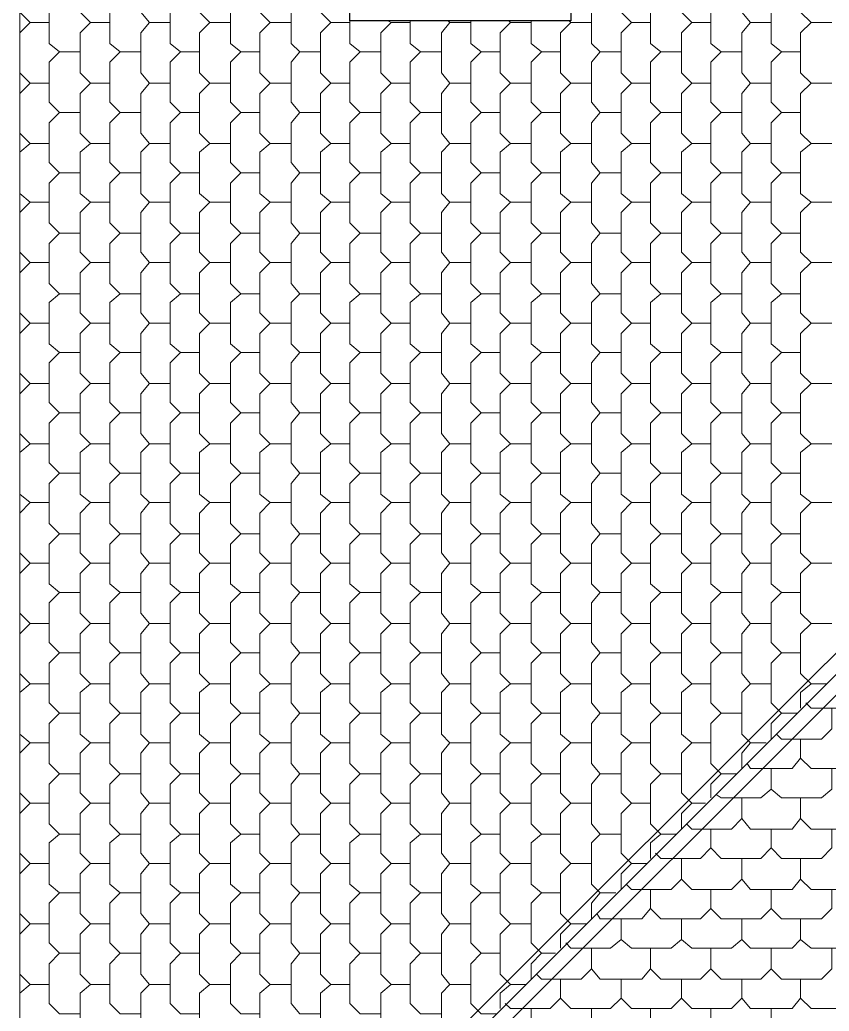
# Model space of a CAD drawing. Header units: millimetres. Extents: x 0 to 80.9, y 0 to 43.9.
# Drawn here: x 9.08 to 15.09, y 15.92 to 23.28 of the extents above; entities that cross this region are included whole.
import ezdxf

# ---------------------------------------------------------------- set-up
doc = ezdxf.new("R2010")
doc.units = ezdxf.units.MM
doc.layers.add('PDF_014408$A$Fillings_Pen_No__4', color=7, linetype='Continuous')
doc.layers.add('PDF_014408$BL-ROOF', color=7, linetype='Continuous')

msp = doc.modelspace()

# ---------------------------------------------------------------- linework, layer by layer
at = {"layer": 'PDF_014408$A$Fillings_Pen_No__4', "lineweight": 25}
msp.add_lwpolyline([(11.5272, 24.0929), (11.5272, 24.1827), (13.1684, 24.1827), (13.1684, 23.2723), (11.5272, 23.2723), (11.5272, 23.3621)], dxfattribs=at)
at = {"layer": 'PDF_014408$BL-ROOF', "lineweight": 9}
for points in [[(9.0781, 12.3606), (18.5409, 21.8234), (9.0781, 31.2862)], [(53.4814, 12.3606), (53.4814, 20.8361), (49.2758, 20.8361), (49.2758, 20.8104), (26.2342, 20.8104), (26.2342, 21.8234), (18.5409, 21.8234), (9.0781, 12.3606)]]:
    msp.add_lwpolyline(points, close=True, dxfattribs=at)
for points in [[(9.0781, 31.1323), (18.3871, 21.8234), (9.0781, 12.5273)], [(9.6038, 23.7083), (9.5269, 23.6313), (9.5269, 23.3364), (9.6038, 23.2595), (9.7449, 23.2595)], [(10.0398, 23.7083), (9.9757, 23.6313), (9.9757, 23.3364), (10.0398, 23.2595), (10.1937, 23.2595)], [(10.4886, 23.7083), (10.4116, 23.6313), (10.4116, 23.3364), (10.4886, 23.2595), (10.6424, 23.2595)], [(10.9373, 23.7083), (10.8604, 23.6313), (10.8604, 23.3364), (10.9373, 23.2595), (11.0912, 23.2595)], [(13.6172, 23.7083), (13.5403, 23.6313), (13.5403, 23.3364), (13.6172, 23.2595), (13.7582, 23.2595)], [(14.066, 23.7083), (13.989, 23.6313), (13.989, 23.3364), (14.066, 23.2595), (14.207, 23.2595)], [(14.5019, 23.7083), (14.4378, 23.6313), (14.4378, 23.3364), (14.5019, 23.2595), (14.6558, 23.2595)], [(14.9507, 23.7083), (14.8738, 23.6313), (14.8738, 23.3364), (14.9507, 23.2595), (15.1046, 23.2595)], [(11.3348, 23.657), (11.3092, 23.6313), (11.3092, 23.3364), (11.3861, 23.2595), (11.5272, 23.2595)], [(9.373, 23.4775), (9.2961, 23.4134), (9.2961, 23.1056), (9.373, 23.0415), (9.5269, 23.0415)], [(9.8218, 23.4775), (9.7449, 23.4134), (9.7449, 23.1056), (9.8218, 23.0415), (9.9757, 23.0415)], [(10.2706, 23.4775), (10.1937, 23.4134), (10.1937, 23.1056), (10.2706, 23.0415), (10.4116, 23.0415)], [(10.7194, 23.4775), (10.6424, 23.4134), (10.6424, 23.1056), (10.7194, 23.0415), (10.8604, 23.0415)], [(11.1553, 23.4775), (11.0912, 23.4134), (11.0912, 23.1056), (11.1553, 23.0415), (11.3092, 23.0415)], [(13.3864, 23.4775), (13.3223, 23.4134), (13.3223, 23.1056), (13.3864, 23.0415), (13.5403, 23.0415)], [(13.8352, 23.4775), (13.7582, 23.4134), (13.7582, 23.1056), (13.8352, 23.0415), (13.989, 23.0415)], [(14.2839, 23.4775), (14.207, 23.4134), (14.207, 23.1056), (14.2839, 23.0415), (14.4378, 23.0415)], [(14.7327, 23.4775), (14.6558, 23.4134), (14.6558, 23.1056), (14.7327, 23.0415), (14.8738, 23.0415)], [(9.0781, 23.3364), (9.1551, 23.2595), (9.2961, 23.2595)], [(11.5272, 23.2723), (11.5272, 23.1056), (11.6041, 23.0415), (11.758, 23.0415)], [(11.8093, 23.2723), (11.8349, 23.2595), (11.9759, 23.2595)], [(11.9759, 23.2723), (11.9759, 23.1056), (12.0529, 23.0415), (12.2067, 23.0415)], [(12.258, 23.2723), (12.2709, 23.2595), (12.4247, 23.2595)], [(12.4247, 23.2723), (12.4247, 23.1056), (12.5017, 23.0415), (12.6427, 23.0415)], [(12.7068, 23.2723), (12.7196, 23.2595), (12.8735, 23.2595)], [(12.8735, 23.2723), (12.8735, 23.1056), (12.9504, 23.0415), (13.0915, 23.0415)], [(13.1556, 23.2723), (13.1684, 23.2595), (13.3223, 23.2595)], [(9.1551, 23.2595), (9.0781, 23.1826)], [(9.6038, 23.2595), (9.5269, 23.1826), (9.5269, 22.8876), (9.6038, 22.8107), (9.7449, 22.8107)], [(10.0398, 23.2595), (9.9757, 23.1826), (9.9757, 22.8876), (10.0398, 22.8107), (10.1937, 22.8107)], [(10.4886, 23.2595), (10.4116, 23.1826), (10.4116, 22.8876), (10.4886, 22.8107), (10.6424, 22.8107)], [(10.9373, 23.2595), (10.8604, 23.1826), (10.8604, 22.8876), (10.9373, 22.8107), (11.0912, 22.8107)], [(11.3861, 23.2595), (11.3092, 23.1826), (11.3092, 22.8876), (11.3861, 22.8107), (11.5272, 22.8107)], [(11.8349, 23.2595), (11.758, 23.1826), (11.758, 22.8876), (11.8349, 22.8107), (11.9759, 22.8107)], [(12.2709, 23.2595), (12.2067, 23.1826), (12.2067, 22.8876), (12.2709, 22.8107), (12.4247, 22.8107)], [(12.7196, 23.2595), (12.6427, 23.1826), (12.6427, 22.8876), (12.7196, 22.8107), (12.8735, 22.8107)], [(13.1684, 23.2595), (13.0915, 23.1826), (13.0915, 22.8876), (13.1684, 22.8107), (13.3223, 22.8107)], [(13.6172, 23.2595), (13.5403, 23.1826), (13.5403, 22.8876), (13.6172, 22.8107), (13.7582, 22.8107)], [(14.066, 23.2595), (13.989, 23.1826), (13.989, 22.8876), (14.066, 22.8107), (14.207, 22.8107)], [(14.5019, 23.2595), (14.4378, 23.1826), (14.4378, 22.8876), (14.5019, 22.8107), (14.6558, 22.8107)], [(14.9507, 23.2595), (14.8738, 23.1826), (14.8738, 22.8876), (14.9507, 22.8107), (15.1046, 22.8107)], [(9.0781, 23.0415), (9.0781, 23.0415)], [(9.373, 23.0415), (9.2961, 22.9646), (9.2961, 22.6697), (9.373, 22.5927), (9.5269, 22.5927)], [(9.8218, 23.0415), (9.7449, 22.9646), (9.7449, 22.6697), (9.8218, 22.5927), (9.9757, 22.5927)], [(10.2706, 23.0415), (10.1937, 22.9646), (10.1937, 22.6697), (10.2706, 22.5927), (10.4116, 22.5927)], [(10.7194, 23.0415), (10.6424, 22.9646), (10.6424, 22.6697), (10.7194, 22.5927), (10.8604, 22.5927)], [(11.1553, 23.0415), (11.0912, 22.9646), (11.0912, 22.6697), (11.1553, 22.5927), (11.3092, 22.5927)], [(11.6041, 23.0415), (11.5272, 22.9646), (11.5272, 22.6697), (11.6041, 22.5927), (11.758, 22.5927)], [(12.0529, 23.0415), (11.9759, 22.9646), (11.9759, 22.6697), (12.0529, 22.5927), (12.2067, 22.5927)], [(12.5017, 23.0415), (12.4247, 22.9646), (12.4247, 22.6697), (12.5017, 22.5927), (12.6427, 22.5927)], [(12.9504, 23.0415), (12.8735, 22.9646), (12.8735, 22.6697), (12.9504, 22.5927), (13.0915, 22.5927)], [(13.3864, 23.0415), (13.3223, 22.9646), (13.3223, 22.6697), (13.3864, 22.5927), (13.5403, 22.5927)], [(13.8352, 23.0415), (13.7582, 22.9646), (13.7582, 22.6697), (13.8352, 22.5927), (13.989, 22.5927)], [(14.2839, 23.0415), (14.207, 22.9646), (14.207, 22.6697), (14.2839, 22.5927), (14.4378, 22.5927)], [(14.7327, 23.0415), (14.6558, 22.9646), (14.6558, 22.6697), (14.7327, 22.5927), (14.8738, 22.5927)], [(9.0781, 22.8876), (9.1551, 22.8107), (9.2961, 22.8107)], [(9.1551, 22.8107), (9.0781, 22.7338)], [(9.6038, 22.8107), (9.5269, 22.7338), (9.5269, 22.4389), (9.6038, 22.3619), (9.7449, 22.3619)], [(10.0398, 22.8107), (9.9757, 22.7338), (9.9757, 22.4389), (10.0398, 22.3619), (10.1937, 22.3619)], [(10.4886, 22.8107), (10.4116, 22.7338), (10.4116, 22.4389), (10.4886, 22.3619), (10.6424, 22.3619)], [(10.9373, 22.8107), (10.8604, 22.7338), (10.8604, 22.4389), (10.9373, 22.3619), (11.0912, 22.3619)], [(11.3861, 22.8107), (11.3092, 22.7338), (11.3092, 22.4389), (11.3861, 22.3619), (11.5272, 22.3619)], [(11.8349, 22.8107), (11.758, 22.7338), (11.758, 22.4389), (11.8349, 22.3619), (11.9759, 22.3619)], [(12.2709, 22.8107), (12.2067, 22.7338), (12.2067, 22.4389), (12.2709, 22.3619), (12.4247, 22.3619)], [(12.7196, 22.8107), (12.6427, 22.7338), (12.6427, 22.4389), (12.7196, 22.3619), (12.8735, 22.3619)], [(13.1684, 22.8107), (13.0915, 22.7338), (13.0915, 22.4389), (13.1684, 22.3619), (13.3223, 22.3619)], [(13.6172, 22.8107), (13.5403, 22.7338), (13.5403, 22.4389), (13.6172, 22.3619), (13.7582, 22.3619)], [(14.066, 22.8107), (13.989, 22.7338), (13.989, 22.4389), (14.066, 22.3619), (14.207, 22.3619)], [(14.5019, 22.8107), (14.4378, 22.7338), (14.4378, 22.4389), (14.5019, 22.3619), (14.6558, 22.3619)], [(14.9507, 22.8107), (14.8738, 22.7338), (14.8738, 22.4389), (14.9507, 22.3619), (15.1046, 22.3619)], [(9.0781, 22.5927), (9.0781, 22.5927)], [(9.373, 22.5927), (9.2961, 22.5158), (9.2961, 22.2209), (9.373, 22.144), (9.5269, 22.144)], [(9.8218, 22.5927), (9.7449, 22.5158), (9.7449, 22.2209), (9.8218, 22.144), (9.9757, 22.144)], [(10.2706, 22.5927), (10.1937, 22.5158), (10.1937, 22.2209), (10.2706, 22.144), (10.4116, 22.144)], [(10.7194, 22.5927), (10.6424, 22.5158), (10.6424, 22.2209), (10.7194, 22.144), (10.8604, 22.144)], [(11.1553, 22.5927), (11.0912, 22.5158), (11.0912, 22.2209), (11.1553, 22.144), (11.3092, 22.144)], [(11.6041, 22.5927), (11.5272, 22.5158), (11.5272, 22.2209), (11.6041, 22.144), (11.758, 22.144)], [(12.0529, 22.5927), (11.9759, 22.5158), (11.9759, 22.2209), (12.0529, 22.144), (12.2067, 22.144)], [(12.5017, 22.5927), (12.4247, 22.5158), (12.4247, 22.2209), (12.5017, 22.144), (12.6427, 22.144)], [(12.9504, 22.5927), (12.8735, 22.5158), (12.8735, 22.2209), (12.9504, 22.144), (13.0915, 22.144)], [(13.3864, 22.5927), (13.3223, 22.5158), (13.3223, 22.2209), (13.3864, 22.144), (13.5403, 22.144)], [(13.8352, 22.5927), (13.7582, 22.5158), (13.7582, 22.2209), (13.8352, 22.144), (13.989, 22.144)], [(14.2839, 22.5927), (14.207, 22.5158), (14.207, 22.2209), (14.2839, 22.144), (14.4378, 22.144)], [(14.7327, 22.5927), (14.6558, 22.5158), (14.6558, 22.2209), (14.7327, 22.144), (14.8738, 22.144)], [(9.0781, 22.4389), (9.1551, 22.3619), (9.2961, 22.3619)], [(9.1551, 22.3619), (9.0781, 22.2978)], [(9.6038, 22.3619), (9.5269, 22.2978), (9.5269, 21.9901), (9.6038, 21.926), (9.7449, 21.926)], [(10.0398, 22.3619), (9.9757, 22.2978), (9.9757, 21.9901), (10.0398, 21.926), (10.1937, 21.926)], [(10.4886, 22.3619), (10.4116, 22.2978), (10.4116, 21.9901), (10.4886, 21.926), (10.6424, 21.926)], [(10.9373, 22.3619), (10.8604, 22.2978), (10.8604, 21.9901), (10.9373, 21.926), (11.0912, 21.926)], [(11.3861, 22.3619), (11.3092, 22.2978), (11.3092, 21.9901), (11.3861, 21.926), (11.5272, 21.926)], [(11.8349, 22.3619), (11.758, 22.2978), (11.758, 21.9901), (11.8349, 21.926), (11.9759, 21.926)], [(12.2709, 22.3619), (12.2067, 22.2978), (12.2067, 21.9901), (12.2709, 21.926), (12.4247, 21.926)], [(12.7196, 22.3619), (12.6427, 22.2978), (12.6427, 21.9901), (12.7196, 21.926), (12.8735, 21.926)], [(13.1684, 22.3619), (13.0915, 22.2978), (13.0915, 21.9901), (13.1684, 21.926), (13.3223, 21.926)], [(13.6172, 22.3619), (13.5403, 22.2978), (13.5403, 21.9901), (13.6172, 21.926), (13.7582, 21.926)], [(14.066, 22.3619), (13.989, 22.2978), (13.989, 21.9901), (14.066, 21.926), (14.207, 21.926)], [(14.5019, 22.3619), (14.4378, 22.2978), (14.4378, 21.9901), (14.5019, 21.926), (14.6558, 21.926)], [(14.9507, 22.3619), (14.8738, 22.2978), (14.8738, 21.9901), (14.9507, 21.926), (15.1046, 21.926)], [(9.0781, 22.144), (9.0781, 22.144)], [(9.373, 22.144), (9.2961, 22.067), (9.2961, 21.7721), (9.373, 21.6952), (9.5269, 21.6952)], [(9.8218, 22.144), (9.7449, 22.067), (9.7449, 21.7721), (9.8218, 21.6952), (9.9757, 21.6952)], [(10.2706, 22.144), (10.1937, 22.067), (10.1937, 21.7721), (10.2706, 21.6952), (10.4116, 21.6952)], [(10.7194, 22.144), (10.6424, 22.067), (10.6424, 21.7721), (10.7194, 21.6952), (10.8604, 21.6952)], [(11.1553, 22.144), (11.0912, 22.067), (11.0912, 21.7721), (11.1553, 21.6952), (11.3092, 21.6952)], [(11.6041, 22.144), (11.5272, 22.067), (11.5272, 21.7721), (11.6041, 21.6952), (11.758, 21.6952)], [(12.0529, 22.144), (11.9759, 22.067), (11.9759, 21.7721), (12.0529, 21.6952), (12.2067, 21.6952)], [(12.5017, 22.144), (12.4247, 22.067), (12.4247, 21.7721), (12.5017, 21.6952), (12.6427, 21.6952)], [(12.9504, 22.144), (12.8735, 22.067), (12.8735, 21.7721), (12.9504, 21.6952), (13.0915, 21.6952)], [(13.3864, 22.144), (13.3223, 22.067), (13.3223, 21.7721), (13.3864, 21.6952), (13.5403, 21.6952)], [(13.8352, 22.144), (13.7582, 22.067), (13.7582, 21.7721), (13.8352, 21.6952), (13.989, 21.6952)], [(14.2839, 22.144), (14.207, 22.067), (14.207, 21.7721), (14.2839, 21.6952), (14.4378, 21.6952)], [(14.7327, 22.144), (14.6558, 22.067), (14.6558, 21.7721), (14.7327, 21.6952), (14.8738, 21.6952)], [(9.0781, 21.9901), (9.1551, 21.926), (9.2961, 21.926)], [(9.1551, 21.926), (9.0781, 21.849)], [(9.6038, 21.926), (9.5269, 21.849), (9.5269, 21.5541), (9.6038, 21.4772), (9.7449, 21.4772)], [(10.0398, 21.926), (9.9757, 21.849), (9.9757, 21.5541), (10.0398, 21.4772), (10.1937, 21.4772)], [(10.4886, 21.926), (10.4116, 21.849), (10.4116, 21.5541), (10.4886, 21.4772), (10.6424, 21.4772)], [(10.9373, 21.926), (10.8604, 21.849), (10.8604, 21.5541), (10.9373, 21.4772), (11.0912, 21.4772)], [(11.3861, 21.926), (11.3092, 21.849), (11.3092, 21.5541), (11.3861, 21.4772), (11.5272, 21.4772)], [(11.8349, 21.926), (11.758, 21.849), (11.758, 21.5541), (11.8349, 21.4772), (11.9759, 21.4772)], [(12.2709, 21.926), (12.2067, 21.849), (12.2067, 21.5541), (12.2709, 21.4772), (12.4247, 21.4772)], [(12.7196, 21.926), (12.6427, 21.849), (12.6427, 21.5541), (12.7196, 21.4772), (12.8735, 21.4772)], [(13.1684, 21.926), (13.0915, 21.849), (13.0915, 21.5541), (13.1684, 21.4772), (13.3223, 21.4772)], [(13.6172, 21.926), (13.5403, 21.849), (13.5403, 21.5541), (13.6172, 21.4772), (13.7582, 21.4772)], [(14.066, 21.926), (13.989, 21.849), (13.989, 21.5541), (14.066, 21.4772), (14.207, 21.4772)], [(14.5019, 21.926), (14.4378, 21.849), (14.4378, 21.5541), (14.5019, 21.4772), (14.6558, 21.4772)], [(14.9507, 21.926), (14.8738, 21.849), (14.8738, 21.5541), (14.9507, 21.4772), (15.1046, 21.4772)], [(26.2342, 21.7208), (18.5922, 21.7208), (9.232, 12.3606)], [(9.0781, 21.6952), (9.0781, 21.6952)], [(9.373, 21.6952), (9.2961, 21.6182), (9.2961, 21.3233), (9.373, 21.2464), (9.5269, 21.2464)], [(9.8218, 21.6952), (9.7449, 21.6182), (9.7449, 21.3233), (9.8218, 21.2464), (9.9757, 21.2464)], [(10.2706, 21.6952), (10.1937, 21.6182), (10.1937, 21.3233), (10.2706, 21.2464), (10.4116, 21.2464)], [(10.7194, 21.6952), (10.6424, 21.6182), (10.6424, 21.3233), (10.7194, 21.2464), (10.8604, 21.2464)], [(11.1553, 21.6952), (11.0912, 21.6182), (11.0912, 21.3233), (11.1553, 21.2464), (11.3092, 21.2464)], [(11.6041, 21.6952), (11.5272, 21.6182), (11.5272, 21.3233), (11.6041, 21.2464), (11.758, 21.2464)], [(12.0529, 21.6952), (11.9759, 21.6182), (11.9759, 21.3233), (12.0529, 21.2464), (12.2067, 21.2464)], [(12.5017, 21.6952), (12.4247, 21.6182), (12.4247, 21.3233), (12.5017, 21.2464), (12.6427, 21.2464)], [(12.9504, 21.6952), (12.8735, 21.6182), (12.8735, 21.3233), (12.9504, 21.2464), (13.0915, 21.2464)], [(13.3864, 21.6952), (13.3223, 21.6182), (13.3223, 21.3233), (13.3864, 21.2464), (13.5403, 21.2464)], [(13.8352, 21.6952), (13.7582, 21.6182), (13.7582, 21.3233), (13.8352, 21.2464), (13.989, 21.2464)], [(14.2839, 21.6952), (14.207, 21.6182), (14.207, 21.3233), (14.2839, 21.2464), (14.4378, 21.2464)], [(14.7327, 21.6952), (14.6558, 21.6182), (14.6558, 21.3233), (14.7327, 21.2464), (14.8738, 21.2464)], [(9.0781, 21.5541), (9.1551, 21.4772), (9.2961, 21.4772)], [(9.1551, 21.4772), (9.0781, 21.4003)], [(9.6038, 21.4772), (9.5269, 21.4003), (9.5269, 21.1054), (9.6038, 21.0284), (9.7449, 21.0284)], [(10.0398, 21.4772), (9.9757, 21.4003), (9.9757, 21.1054), (10.0398, 21.0284), (10.1937, 21.0284)], [(10.4886, 21.4772), (10.4116, 21.4003), (10.4116, 21.1054), (10.4886, 21.0284), (10.6424, 21.0284)], [(10.9373, 21.4772), (10.8604, 21.4003), (10.8604, 21.1054), (10.9373, 21.0284), (11.0912, 21.0284)], [(11.3861, 21.4772), (11.3092, 21.4003), (11.3092, 21.1054), (11.3861, 21.0284), (11.5272, 21.0284)], [(11.8349, 21.4772), (11.758, 21.4003), (11.758, 21.1054), (11.8349, 21.0284), (11.9759, 21.0284)], [(12.2709, 21.4772), (12.2067, 21.4003), (12.2067, 21.1054), (12.2709, 21.0284), (12.4247, 21.0284)], [(12.7196, 21.4772), (12.6427, 21.4003), (12.6427, 21.1054), (12.7196, 21.0284), (12.8735, 21.0284)], [(13.1684, 21.4772), (13.0915, 21.4003), (13.0915, 21.1054), (13.1684, 21.0284), (13.3223, 21.0284)], [(13.6172, 21.4772), (13.5403, 21.4003), (13.5403, 21.1054), (13.6172, 21.0284), (13.7582, 21.0284)], [(14.066, 21.4772), (13.989, 21.4003), (13.989, 21.1054), (14.066, 21.0284), (14.207, 21.0284)], [(14.5019, 21.4772), (14.4378, 21.4003), (14.4378, 21.1054), (14.5019, 21.0284), (14.6558, 21.0284)], [(14.9507, 21.4772), (14.8738, 21.4003), (14.8738, 21.1054), (14.9507, 21.0284), (15.1046, 21.0284)], [(9.0781, 21.2464), (9.0781, 21.2464)], [(9.373, 21.2464), (9.2961, 21.1823), (9.2961, 20.8746), (9.373, 20.8104), (9.5269, 20.8104)], [(9.8218, 21.2464), (9.7449, 21.1823), (9.7449, 20.8746), (9.8218, 20.8104), (9.9757, 20.8104)], [(10.2706, 21.2464), (10.1937, 21.1823), (10.1937, 20.8746), (10.2706, 20.8104), (10.4116, 20.8104)], [(10.7194, 21.2464), (10.6424, 21.1823), (10.6424, 20.8746), (10.7194, 20.8104), (10.8604, 20.8104)], [(11.1553, 21.2464), (11.0912, 21.1823), (11.0912, 20.8746), (11.1553, 20.8104), (11.3092, 20.8104)], [(11.6041, 21.2464), (11.5272, 21.1823), (11.5272, 20.8746), (11.6041, 20.8104), (11.758, 20.8104)], [(12.0529, 21.2464), (11.9759, 21.1823), (11.9759, 20.8746), (12.0529, 20.8104), (12.2067, 20.8104)], [(12.5017, 21.2464), (12.4247, 21.1823), (12.4247, 20.8746), (12.5017, 20.8104), (12.6427, 20.8104)], [(12.9504, 21.2464), (12.8735, 21.1823), (12.8735, 20.8746), (12.9504, 20.8104), (13.0915, 20.8104)], [(13.3864, 21.2464), (13.3223, 21.1823), (13.3223, 20.8746), (13.3864, 20.8104), (13.5403, 20.8104)], [(13.8352, 21.2464), (13.7582, 21.1823), (13.7582, 20.8746), (13.8352, 20.8104), (13.989, 20.8104)], [(14.2839, 21.2464), (14.207, 21.1823), (14.207, 20.8746), (14.2839, 20.8104), (14.4378, 20.8104)], [(14.7327, 21.2464), (14.6558, 21.1823), (14.6558, 20.8746), (14.7327, 20.8104), (14.8738, 20.8104)], [(9.0781, 21.1054), (9.1551, 21.0284), (9.2961, 21.0284)], [(9.1551, 21.0284), (9.0781, 20.9515)], [(9.6038, 21.0284), (9.5269, 20.9515), (9.5269, 20.6566), (9.6038, 20.5796), (9.7449, 20.5796)], [(10.0398, 21.0284), (9.9757, 20.9515), (9.9757, 20.6566), (10.0398, 20.5796), (10.1937, 20.5796)], [(10.4886, 21.0284), (10.4116, 20.9515), (10.4116, 20.6566), (10.4886, 20.5796), (10.6424, 20.5796)], [(10.9373, 21.0284), (10.8604, 20.9515), (10.8604, 20.6566), (10.9373, 20.5796), (11.0912, 20.5796)], [(11.3861, 21.0284), (11.3092, 20.9515), (11.3092, 20.6566), (11.3861, 20.5796), (11.5272, 20.5796)], [(11.8349, 21.0284), (11.758, 20.9515), (11.758, 20.6566), (11.8349, 20.5796), (11.9759, 20.5796)], [(12.2709, 21.0284), (12.2067, 20.9515), (12.2067, 20.6566), (12.2709, 20.5796), (12.4247, 20.5796)], [(12.7196, 21.0284), (12.6427, 20.9515), (12.6427, 20.6566), (12.7196, 20.5796), (12.8735, 20.5796)], [(13.1684, 21.0284), (13.0915, 20.9515), (13.0915, 20.6566), (13.1684, 20.5796), (13.3223, 20.5796)], [(13.6172, 21.0284), (13.5403, 20.9515), (13.5403, 20.6566), (13.6172, 20.5796), (13.7582, 20.5796)], [(14.066, 21.0284), (13.989, 20.9515), (13.989, 20.6566), (14.066, 20.5796), (14.207, 20.5796)], [(14.5019, 21.0284), (14.4378, 20.9515), (14.4378, 20.6566), (14.5019, 20.5796), (14.6558, 20.5796)], [(14.9507, 21.0284), (14.8738, 20.9515), (14.8738, 20.6566), (14.9507, 20.5796), (15.1046, 20.5796)], [(9.0781, 20.8104), (9.0781, 20.8104)], [(9.373, 20.8104), (9.2961, 20.7335), (9.2961, 20.4386), (9.373, 20.3617), (9.5269, 20.3617)], [(9.8218, 20.8104), (9.7449, 20.7335), (9.7449, 20.4386), (9.8218, 20.3617), (9.9757, 20.3617)], [(10.2706, 20.8104), (10.1937, 20.7335), (10.1937, 20.4386), (10.2706, 20.3617), (10.4116, 20.3617)], [(10.7194, 20.8104), (10.6424, 20.7335), (10.6424, 20.4386), (10.7194, 20.3617), (10.8604, 20.3617)], [(11.1553, 20.8104), (11.0912, 20.7335), (11.0912, 20.4386), (11.1553, 20.3617), (11.3092, 20.3617)], [(11.6041, 20.8104), (11.5272, 20.7335), (11.5272, 20.4386), (11.6041, 20.3617), (11.758, 20.3617)], [(12.0529, 20.8104), (11.9759, 20.7335), (11.9759, 20.4386), (12.0529, 20.3617), (12.2067, 20.3617)], [(12.5017, 20.8104), (12.4247, 20.7335), (12.4247, 20.4386), (12.5017, 20.3617), (12.6427, 20.3617)], [(12.9504, 20.8104), (12.8735, 20.7335), (12.8735, 20.4386), (12.9504, 20.3617), (13.0915, 20.3617)], [(13.3864, 20.8104), (13.3223, 20.7335), (13.3223, 20.4386), (13.3864, 20.3617), (13.5403, 20.3617)], [(13.8352, 20.8104), (13.7582, 20.7335), (13.7582, 20.4386), (13.8352, 20.3617), (13.989, 20.3617)], [(14.2839, 20.8104), (14.207, 20.7335), (14.207, 20.4386), (14.2839, 20.3617), (14.4378, 20.3617)], [(14.7327, 20.8104), (14.6558, 20.7335), (14.6558, 20.4386), (14.7327, 20.3617), (14.8738, 20.3617)], [(9.0781, 20.6566), (9.1551, 20.5796), (9.2961, 20.5796)], [(9.1551, 20.5796), (9.0781, 20.5027)], [(9.6038, 20.5796), (9.5269, 20.5027), (9.5269, 20.2078), (9.6038, 20.1309), (9.7449, 20.1309)], [(10.0398, 20.5796), (9.9757, 20.5027), (9.9757, 20.2078), (10.0398, 20.1309), (10.1937, 20.1309)], [(10.4886, 20.5796), (10.4116, 20.5027), (10.4116, 20.2078), (10.4886, 20.1309), (10.6424, 20.1309)], [(10.9373, 20.5796), (10.8604, 20.5027), (10.8604, 20.2078), (10.9373, 20.1309), (11.0912, 20.1309)], [(11.3861, 20.5796), (11.3092, 20.5027), (11.3092, 20.2078), (11.3861, 20.1309), (11.5272, 20.1309)], [(11.8349, 20.5796), (11.758, 20.5027), (11.758, 20.2078), (11.8349, 20.1309), (11.9759, 20.1309)], [(12.2709, 20.5796), (12.2067, 20.5027), (12.2067, 20.2078), (12.2709, 20.1309), (12.4247, 20.1309)], [(12.7196, 20.5796), (12.6427, 20.5027), (12.6427, 20.2078), (12.7196, 20.1309), (12.8735, 20.1309)], [(13.1684, 20.5796), (13.0915, 20.5027), (13.0915, 20.2078), (13.1684, 20.1309), (13.3223, 20.1309)], [(13.6172, 20.5796), (13.5403, 20.5027), (13.5403, 20.2078), (13.6172, 20.1309), (13.7582, 20.1309)], [(14.066, 20.5796), (13.989, 20.5027), (13.989, 20.2078), (14.066, 20.1309), (14.207, 20.1309)], [(14.5019, 20.5796), (14.4378, 20.5027), (14.4378, 20.2078), (14.5019, 20.1309), (14.6558, 20.1309)], [(14.9507, 20.5796), (14.8738, 20.5027), (14.8738, 20.2078), (14.9507, 20.1309), (15.1046, 20.1309)], [(9.0781, 20.3617), (9.0781, 20.3617)], [(9.373, 20.3617), (9.2961, 20.2847), (9.2961, 19.9898), (9.373, 19.9129), (9.5269, 19.9129)], [(9.8218, 20.3617), (9.7449, 20.2847), (9.7449, 19.9898), (9.8218, 19.9129), (9.9757, 19.9129)], [(10.2706, 20.3617), (10.1937, 20.2847), (10.1937, 19.9898), (10.2706, 19.9129), (10.4116, 19.9129)], [(10.7194, 20.3617), (10.6424, 20.2847), (10.6424, 19.9898), (10.7194, 19.9129), (10.8604, 19.9129)], [(11.1553, 20.3617), (11.0912, 20.2847), (11.0912, 19.9898), (11.1553, 19.9129), (11.3092, 19.9129)], [(11.6041, 20.3617), (11.5272, 20.2847), (11.5272, 19.9898), (11.6041, 19.9129), (11.758, 19.9129)], [(12.0529, 20.3617), (11.9759, 20.2847), (11.9759, 19.9898), (12.0529, 19.9129), (12.2067, 19.9129)], [(12.5017, 20.3617), (12.4247, 20.2847), (12.4247, 19.9898), (12.5017, 19.9129), (12.6427, 19.9129)], [(12.9504, 20.3617), (12.8735, 20.2847), (12.8735, 19.9898), (12.9504, 19.9129), (13.0915, 19.9129)], [(13.3864, 20.3617), (13.3223, 20.2847), (13.3223, 19.9898), (13.3864, 19.9129), (13.5403, 19.9129)], [(13.8352, 20.3617), (13.7582, 20.2847), (13.7582, 19.9898), (13.8352, 19.9129), (13.989, 19.9129)], [(14.2839, 20.3617), (14.207, 20.2847), (14.207, 19.9898), (14.2839, 19.9129), (14.4378, 19.9129)], [(14.7327, 20.3617), (14.6558, 20.2847), (14.6558, 19.9898), (14.7327, 19.9129), (14.8738, 19.9129)], [(9.0781, 20.2078), (9.1551, 20.1309), (9.2961, 20.1309)], [(9.1551, 20.1309), (9.0781, 20.0668)], [(9.6038, 20.1309), (9.5269, 20.0668), (9.5269, 19.759), (9.6038, 19.6949), (9.7449, 19.6949)], [(10.0398, 20.1309), (9.9757, 20.0668), (9.9757, 19.759), (10.0398, 19.6949), (10.1937, 19.6949)], [(10.4886, 20.1309), (10.4116, 20.0668), (10.4116, 19.759), (10.4886, 19.6949), (10.6424, 19.6949)], [(10.9373, 20.1309), (10.8604, 20.0668), (10.8604, 19.759), (10.9373, 19.6949), (11.0912, 19.6949)], [(11.3861, 20.1309), (11.3092, 20.0668), (11.3092, 19.759), (11.3861, 19.6949), (11.5272, 19.6949)], [(11.8349, 20.1309), (11.758, 20.0668), (11.758, 19.759), (11.8349, 19.6949), (11.9759, 19.6949)], [(12.2709, 20.1309), (12.2067, 20.0668), (12.2067, 19.759), (12.2709, 19.6949), (12.4247, 19.6949)], [(12.7196, 20.1309), (12.6427, 20.0668), (12.6427, 19.759), (12.7196, 19.6949), (12.8735, 19.6949)], [(13.1684, 20.1309), (13.0915, 20.0668), (13.0915, 19.759), (13.1684, 19.6949), (13.3223, 19.6949)], [(13.6172, 20.1309), (13.5403, 20.0668), (13.5403, 19.759), (13.6172, 19.6949), (13.7582, 19.6949)], [(14.066, 20.1309), (13.989, 20.0668), (13.989, 19.759), (14.066, 19.6949), (14.207, 19.6949)], [(14.5019, 20.1309), (14.4378, 20.0668), (14.4378, 19.759), (14.5019, 19.6949), (14.6558, 19.6949)], [(14.9507, 20.1309), (14.8738, 20.0668), (14.8738, 19.759), (14.9507, 19.6949), (15.1046, 19.6949)], [(9.0781, 19.9129), (9.0781, 19.9129)], [(9.373, 19.9129), (9.2961, 19.836), (9.2961, 19.541), (9.373, 19.4641), (9.5269, 19.4641)], [(9.8218, 19.9129), (9.7449, 19.836), (9.7449, 19.541), (9.8218, 19.4641), (9.9757, 19.4641)], [(10.2706, 19.9129), (10.1937, 19.836), (10.1937, 19.541), (10.2706, 19.4641), (10.4116, 19.4641)], [(10.7194, 19.9129), (10.6424, 19.836), (10.6424, 19.541), (10.7194, 19.4641), (10.8604, 19.4641)], [(11.1553, 19.9129), (11.0912, 19.836), (11.0912, 19.541), (11.1553, 19.4641), (11.3092, 19.4641)], [(11.6041, 19.9129), (11.5272, 19.836), (11.5272, 19.541), (11.6041, 19.4641), (11.758, 19.4641)], [(12.0529, 19.9129), (11.9759, 19.836), (11.9759, 19.541), (12.0529, 19.4641), (12.2067, 19.4641)], [(12.5017, 19.9129), (12.4247, 19.836), (12.4247, 19.541), (12.5017, 19.4641), (12.6427, 19.4641)], [(12.9504, 19.9129), (12.8735, 19.836), (12.8735, 19.541), (12.9504, 19.4641), (13.0915, 19.4641)], [(13.3864, 19.9129), (13.3223, 19.836), (13.3223, 19.541), (13.3864, 19.4641), (13.5403, 19.4641)], [(13.8352, 19.9129), (13.7582, 19.836), (13.7582, 19.541), (13.8352, 19.4641), (13.989, 19.4641)], [(14.2839, 19.9129), (14.207, 19.836), (14.207, 19.541), (14.2839, 19.4641), (14.4378, 19.4641)], [(14.7327, 19.9129), (14.6558, 19.836), (14.6558, 19.541), (14.7327, 19.4641), (14.8738, 19.4641)], [(9.0781, 19.759), (9.1551, 19.6949), (9.2961, 19.6949)], [(9.1551, 19.6949), (9.0781, 19.618)], [(9.6038, 19.6949), (9.5269, 19.618), (9.5269, 19.3231), (9.6038, 19.2461), (9.7449, 19.2461)], [(10.0398, 19.6949), (9.9757, 19.618), (9.9757, 19.3231), (10.0398, 19.2461), (10.1937, 19.2461)], [(10.4886, 19.6949), (10.4116, 19.618), (10.4116, 19.3231), (10.4886, 19.2461), (10.6424, 19.2461)], [(10.9373, 19.6949), (10.8604, 19.618), (10.8604, 19.3231), (10.9373, 19.2461), (11.0912, 19.2461)], [(11.3861, 19.6949), (11.3092, 19.618), (11.3092, 19.3231), (11.3861, 19.2461), (11.5272, 19.2461)], [(11.8349, 19.6949), (11.758, 19.618), (11.758, 19.3231), (11.8349, 19.2461), (11.9759, 19.2461)], [(12.2709, 19.6949), (12.2067, 19.618), (12.2067, 19.3231), (12.2709, 19.2461), (12.4247, 19.2461)], [(12.7196, 19.6949), (12.6427, 19.618), (12.6427, 19.3231), (12.7196, 19.2461), (12.8735, 19.2461)], [(13.1684, 19.6949), (13.0915, 19.618), (13.0915, 19.3231), (13.1684, 19.2461), (13.3223, 19.2461)], [(13.6172, 19.6949), (13.5403, 19.618), (13.5403, 19.3231), (13.6172, 19.2461), (13.7582, 19.2461)], [(14.066, 19.6949), (13.989, 19.618), (13.989, 19.3231), (14.066, 19.2461), (14.207, 19.2461)], [(14.5019, 19.6949), (14.4378, 19.618), (14.4378, 19.3231), (14.5019, 19.2461), (14.6558, 19.2461)], [(14.9507, 19.6949), (14.8738, 19.618), (14.8738, 19.3231), (14.9507, 19.2461), (15.1046, 19.2461)], [(9.0781, 19.4641), (9.0781, 19.4641)], [(9.373, 19.4641), (9.2961, 19.3872), (9.2961, 19.0923), (9.373, 19.0282), (9.5269, 19.0282)], [(9.8218, 19.4641), (9.7449, 19.3872), (9.7449, 19.0923), (9.8218, 19.0282), (9.9757, 19.0282)], [(10.2706, 19.4641), (10.1937, 19.3872), (10.1937, 19.0923), (10.2706, 19.0282), (10.4116, 19.0282)], [(10.7194, 19.4641), (10.6424, 19.3872), (10.6424, 19.0923), (10.7194, 19.0282), (10.8604, 19.0282)], [(11.1553, 19.4641), (11.0912, 19.3872), (11.0912, 19.0923), (11.1553, 19.0282), (11.3092, 19.0282)], [(11.6041, 19.4641), (11.5272, 19.3872), (11.5272, 19.0923), (11.6041, 19.0282), (11.758, 19.0282)], [(12.0529, 19.4641), (11.9759, 19.3872), (11.9759, 19.0923), (12.0529, 19.0282), (12.2067, 19.0282)], [(12.5017, 19.4641), (12.4247, 19.3872), (12.4247, 19.0923), (12.5017, 19.0282), (12.6427, 19.0282)], [(12.9504, 19.4641), (12.8735, 19.3872), (12.8735, 19.0923), (12.9504, 19.0282), (13.0915, 19.0282)], [(13.3864, 19.4641), (13.3223, 19.3872), (13.3223, 19.0923), (13.3864, 19.0282), (13.5403, 19.0282)], [(13.8352, 19.4641), (13.7582, 19.3872), (13.7582, 19.0923), (13.8352, 19.0282), (13.989, 19.0282)], [(14.2839, 19.4641), (14.207, 19.3872), (14.207, 19.0923), (14.2839, 19.0282), (14.4378, 19.0282)], [(14.7327, 19.4641), (14.6558, 19.3872), (14.6558, 19.0923), (14.7327, 19.0282), (14.8738, 19.0282)], [(9.0781, 19.3231), (9.1551, 19.2461), (9.2961, 19.2461)], [(9.1551, 19.2461), (9.0781, 19.1692)], [(9.6038, 19.2461), (9.5269, 19.1692), (9.5269, 18.8743), (9.6038, 18.7974), (9.7449, 18.7974)], [(10.0398, 19.2461), (9.9757, 19.1692), (9.9757, 18.8743), (10.0398, 18.7974), (10.1937, 18.7974)], [(10.4886, 19.2461), (10.4116, 19.1692), (10.4116, 18.8743), (10.4886, 18.7974), (10.6424, 18.7974)], [(10.9373, 19.2461), (10.8604, 19.1692), (10.8604, 18.8743), (10.9373, 18.7974), (11.0912, 18.7974)], [(11.3861, 19.2461), (11.3092, 19.1692), (11.3092, 18.8743), (11.3861, 18.7974), (11.5272, 18.7974)], [(11.8349, 19.2461), (11.758, 19.1692), (11.758, 18.8743), (11.8349, 18.7974), (11.9759, 18.7974)], [(12.2709, 19.2461), (12.2067, 19.1692), (12.2067, 18.8743), (12.2709, 18.7974), (12.4247, 18.7974)], [(12.7196, 19.2461), (12.6427, 19.1692), (12.6427, 18.8743), (12.7196, 18.7974), (12.8735, 18.7974)], [(13.1684, 19.2461), (13.0915, 19.1692), (13.0915, 18.8743), (13.1684, 18.7974), (13.3223, 18.7974)], [(13.6172, 19.2461), (13.5403, 19.1692), (13.5403, 18.8743), (13.6172, 18.7974), (13.7582, 18.7974)], [(14.066, 19.2461), (13.989, 19.1692), (13.989, 18.8743), (14.066, 18.7974), (14.207, 18.7974)], [(14.5019, 19.2461), (14.4378, 19.1692), (14.4378, 18.8743), (14.5019, 18.7974), (14.6558, 18.7974)], [(14.9507, 19.2461), (14.8738, 19.1692), (14.8738, 18.8743), (14.9507, 18.7974), (15.1046, 18.7974)], [(9.0781, 19.0282), (9.0781, 19.0282)], [(9.373, 19.0282), (9.2961, 18.9512), (9.2961, 18.6563), (9.373, 18.5794), (9.5269, 18.5794)], [(9.8218, 19.0282), (9.7449, 18.9512), (9.7449, 18.6563), (9.8218, 18.5794), (9.9757, 18.5794)], [(10.2706, 19.0282), (10.1937, 18.9512), (10.1937, 18.6563), (10.2706, 18.5794), (10.4116, 18.5794)], [(10.7194, 19.0282), (10.6424, 18.9512), (10.6424, 18.6563), (10.7194, 18.5794), (10.8604, 18.5794)], [(11.1553, 19.0282), (11.0912, 18.9512), (11.0912, 18.6563), (11.1553, 18.5794), (11.3092, 18.5794)], [(11.6041, 19.0282), (11.5272, 18.9512), (11.5272, 18.6563), (11.6041, 18.5794), (11.758, 18.5794)], [(12.0529, 19.0282), (11.9759, 18.9512), (11.9759, 18.6563), (12.0529, 18.5794), (12.2067, 18.5794)], [(12.5017, 19.0282), (12.4247, 18.9512), (12.4247, 18.6563), (12.5017, 18.5794), (12.6427, 18.5794)], [(12.9504, 19.0282), (12.8735, 18.9512), (12.8735, 18.6563), (12.9504, 18.5794), (13.0915, 18.5794)], [(13.3864, 19.0282), (13.3223, 18.9512), (13.3223, 18.6563), (13.3864, 18.5794), (13.5403, 18.5794)], [(13.8352, 19.0282), (13.7582, 18.9512), (13.7582, 18.6563), (13.8352, 18.5794), (13.989, 18.5794)], [(14.2839, 19.0282), (14.207, 18.9512), (14.207, 18.6563), (14.2839, 18.5794), (14.4378, 18.5794)], [(14.7327, 19.0282), (14.6558, 18.9512), (14.6558, 18.6563), (14.7327, 18.5794), (14.8738, 18.5794)], [(9.0781, 18.8743), (9.1551, 18.7974), (9.2961, 18.7974)], [(9.1551, 18.7974), (9.0781, 18.7204)], [(9.6038, 18.7974), (9.5269, 18.7204), (9.5269, 18.4255), (9.6038, 18.3486), (9.7449, 18.3486)], [(10.0398, 18.7974), (9.9757, 18.7204), (9.9757, 18.4255), (10.0398, 18.3486), (10.1937, 18.3486)], [(10.4886, 18.7974), (10.4116, 18.7204), (10.4116, 18.4255), (10.4886, 18.3486), (10.6424, 18.3486)], [(10.9373, 18.7974), (10.8604, 18.7204), (10.8604, 18.4255), (10.9373, 18.3486), (11.0912, 18.3486)], [(11.3861, 18.7974), (11.3092, 18.7204), (11.3092, 18.4255), (11.3861, 18.3486), (11.5272, 18.3486)], [(11.8349, 18.7974), (11.758, 18.7204), (11.758, 18.4255), (11.8349, 18.3486), (11.9759, 18.3486)], [(12.2709, 18.7974), (12.2067, 18.7204), (12.2067, 18.4255), (12.2709, 18.3486), (12.4247, 18.3486)], [(12.7196, 18.7974), (12.6427, 18.7204), (12.6427, 18.4255), (12.7196, 18.3486), (12.8735, 18.3486)], [(13.1684, 18.7974), (13.0915, 18.7204), (13.0915, 18.4255), (13.1684, 18.3486), (13.3223, 18.3486)], [(13.6172, 18.7974), (13.5403, 18.7204), (13.5403, 18.4255), (13.6172, 18.3486), (13.7582, 18.3486)], [(14.066, 18.7974), (13.989, 18.7204), (13.989, 18.4255), (14.066, 18.3486), (14.207, 18.3486)], [(14.5019, 18.7974), (14.4378, 18.7204), (14.4378, 18.4255), (14.5019, 18.3486), (14.6558, 18.3486)], [(14.9507, 18.7974), (14.8738, 18.7204), (14.8738, 18.4255), (14.9507, 18.3486), (15.0661, 18.3486)], [(9.0781, 18.5794), (9.0781, 18.5794)], [(9.373, 18.5794), (9.2961, 18.5025), (9.2961, 18.2075), (9.373, 18.1306), (9.5269, 18.1306)], [(9.8218, 18.5794), (9.7449, 18.5025), (9.7449, 18.2075), (9.8218, 18.1306), (9.9757, 18.1306)], [(10.2706, 18.5794), (10.1937, 18.5025), (10.1937, 18.2075), (10.2706, 18.1306), (10.4116, 18.1306)], [(10.7194, 18.5794), (10.6424, 18.5025), (10.6424, 18.2075), (10.7194, 18.1306), (10.8604, 18.1306)], [(11.1553, 18.5794), (11.0912, 18.5025), (11.0912, 18.2075), (11.1553, 18.1306), (11.3092, 18.1306)], [(11.6041, 18.5794), (11.5272, 18.5025), (11.5272, 18.2075), (11.6041, 18.1306), (11.758, 18.1306)], [(12.0529, 18.5794), (11.9759, 18.5025), (11.9759, 18.2075), (12.0529, 18.1306), (12.2067, 18.1306)], [(12.5017, 18.5794), (12.4247, 18.5025), (12.4247, 18.2075), (12.5017, 18.1306), (12.6427, 18.1306)], [(12.9504, 18.5794), (12.8735, 18.5025), (12.8735, 18.2075), (12.9504, 18.1306), (13.0915, 18.1306)], [(13.3864, 18.5794), (13.3223, 18.5025), (13.3223, 18.2075), (13.3864, 18.1306), (13.5403, 18.1306)], [(13.8352, 18.5794), (13.7582, 18.5025), (13.7582, 18.2075), (13.8352, 18.1306), (13.989, 18.1306)], [(14.2839, 18.5794), (14.207, 18.5025), (14.207, 18.2075), (14.2839, 18.1306), (14.4378, 18.1306)], [(14.7327, 18.5794), (14.6558, 18.5025), (14.6558, 18.2075), (14.7327, 18.1306), (14.8481, 18.1306)], [(9.0781, 18.4255), (9.1551, 18.3486), (9.2961, 18.3486)], [(9.1551, 18.3486), (9.0781, 18.2845)], [(9.6038, 18.3486), (9.5269, 18.2845), (9.5269, 17.9767), (9.6038, 17.9126), (9.7449, 17.9126)], [(10.0398, 18.3486), (9.9757, 18.2845), (9.9757, 17.9767), (10.0398, 17.9126), (10.1937, 17.9126)], [(10.4886, 18.3486), (10.4116, 18.2845), (10.4116, 17.9767), (10.4886, 17.9126), (10.6424, 17.9126)], [(10.9373, 18.3486), (10.8604, 18.2845), (10.8604, 17.9767), (10.9373, 17.9126), (11.0912, 17.9126)], [(11.3861, 18.3486), (11.3092, 18.2845), (11.3092, 17.9767), (11.3861, 17.9126), (11.5272, 17.9126)], [(11.8349, 18.3486), (11.758, 18.2845), (11.758, 17.9767), (11.8349, 17.9126), (11.9759, 17.9126)], [(12.2709, 18.3486), (12.2067, 18.2845), (12.2067, 17.9767), (12.2709, 17.9126), (12.4247, 17.9126)], [(12.7196, 18.3486), (12.6427, 18.2845), (12.6427, 17.9767), (12.7196, 17.9126), (12.8735, 17.9126)], [(13.1684, 18.3486), (13.0915, 18.2845), (13.0915, 17.9767), (13.1684, 17.9126), (13.3223, 17.9126)], [(13.6172, 18.3486), (13.5403, 18.2845), (13.5403, 17.9767), (13.6172, 17.9126), (13.7582, 17.9126)], [(14.066, 18.3486), (13.989, 18.2845), (13.989, 17.9767), (14.066, 17.9126), (14.207, 17.9126)], [(14.5019, 18.3486), (14.4378, 18.2845), (14.4378, 17.9767), (14.5019, 17.9126), (14.6173, 17.9126)], [(14.9507, 18.3486), (14.8738, 18.2845), (14.8738, 18.1691)], [(14.9122, 18.2075), (14.9507, 18.1691), (15.2456, 18.1691), (15.3225, 18.246), (15.3225, 18.3871)], [(9.0781, 18.1306), (9.0781, 18.1306)], [(9.373, 18.1306), (9.2961, 18.0537), (9.2961, 17.7588), (9.373, 17.6818), (9.5269, 17.6818)], [(9.8218, 18.1306), (9.7449, 18.0537), (9.7449, 17.7588), (9.8218, 17.6818), (9.9757, 17.6818)], [(10.2706, 18.1306), (10.1937, 18.0537), (10.1937, 17.7588), (10.2706, 17.6818), (10.4116, 17.6818)], [(10.7194, 18.1306), (10.6424, 18.0537), (10.6424, 17.7588), (10.7194, 17.6818), (10.8604, 17.6818)], [(11.1553, 18.1306), (11.0912, 18.0537), (11.0912, 17.7588), (11.1553, 17.6818), (11.3092, 17.6818)], [(11.6041, 18.1306), (11.5272, 18.0537), (11.5272, 17.7588), (11.6041, 17.6818), (11.758, 17.6818)], [(12.0529, 18.1306), (11.9759, 18.0537), (11.9759, 17.7588), (12.0529, 17.6818), (12.2067, 17.6818)], [(12.5017, 18.1306), (12.4247, 18.0537), (12.4247, 17.7588), (12.5017, 17.6818), (12.6427, 17.6818)], [(12.9504, 18.1306), (12.8735, 18.0537), (12.8735, 17.7588), (12.9504, 17.6818), (13.0915, 17.6818)], [(13.3864, 18.1306), (13.3223, 18.0537), (13.3223, 17.7588), (13.3864, 17.6818), (13.5403, 17.6818)], [(13.8352, 18.1306), (13.7582, 18.0537), (13.7582, 17.7588), (13.8352, 17.6818), (13.989, 17.6818)], [(14.2839, 18.1306), (14.207, 18.0537), (14.207, 17.7588), (14.2839, 17.6818), (14.3993, 17.6818)], [(14.7327, 18.1306), (14.6558, 18.0537), (14.6558, 17.9383)], [(14.6943, 17.9767), (14.7327, 17.9383), (15.0276, 17.9383), (15.1046, 18.0152), (15.1046, 18.1691)], [(9.0781, 17.9767), (9.1551, 17.9126), (9.2961, 17.9126)], [(9.1551, 17.9126), (9.0781, 17.8357)], [(9.6038, 17.9126), (9.5269, 17.8357), (9.5269, 17.5408), (9.6038, 17.4639), (9.7449, 17.4639)], [(10.0398, 17.9126), (9.9757, 17.8357), (9.9757, 17.5408), (10.0398, 17.4639), (10.1937, 17.4639)], [(10.4886, 17.9126), (10.4116, 17.8357), (10.4116, 17.5408), (10.4886, 17.4639), (10.6424, 17.4639)], [(10.9373, 17.9126), (10.8604, 17.8357), (10.8604, 17.5408), (10.9373, 17.4639), (11.0912, 17.4639)], [(11.3861, 17.9126), (11.3092, 17.8357), (11.3092, 17.5408), (11.3861, 17.4639), (11.5272, 17.4639)], [(11.8349, 17.9126), (11.758, 17.8357), (11.758, 17.5408), (11.8349, 17.4639), (11.9759, 17.4639)], [(12.2709, 17.9126), (12.2067, 17.8357), (12.2067, 17.5408), (12.2709, 17.4639), (12.4247, 17.4639)], [(12.7196, 17.9126), (12.6427, 17.8357), (12.6427, 17.5408), (12.7196, 17.4639), (12.8735, 17.4639)], [(13.1684, 17.9126), (13.0915, 17.8357), (13.0915, 17.5408), (13.1684, 17.4639), (13.3223, 17.4639)], [(13.6172, 17.9126), (13.5403, 17.8357), (13.5403, 17.5408), (13.6172, 17.4639), (13.7582, 17.4639)], [(14.066, 17.9126), (13.989, 17.8357), (13.989, 17.5408), (14.066, 17.4639), (14.1685, 17.4639)], [(14.5019, 17.9126), (14.4378, 17.8357), (14.4378, 17.7203)], [(14.4763, 17.7588), (14.5019, 17.7203), (14.8097, 17.7203), (14.8738, 17.7972), (14.8738, 17.9383)], [(14.8738, 17.7972), (14.9507, 17.7203), (15.2456, 17.7203), (15.3225, 17.7972), (15.3225, 17.9383)], [(9.0781, 17.6818), (9.0781, 17.6818)], [(9.373, 17.6818), (9.2961, 17.6049), (9.2961, 17.31), (9.373, 17.2331), (9.5269, 17.2331)], [(9.8218, 17.6818), (9.7449, 17.6049), (9.7449, 17.31), (9.8218, 17.2331), (9.9757, 17.2331)], [(10.2706, 17.6818), (10.1937, 17.6049), (10.1937, 17.31), (10.2706, 17.2331), (10.4116, 17.2331)], [(10.7194, 17.6818), (10.6424, 17.6049), (10.6424, 17.31), (10.7194, 17.2331), (10.8604, 17.2331)], [(11.1553, 17.6818), (11.0912, 17.6049), (11.0912, 17.31), (11.1553, 17.2331), (11.3092, 17.2331)], [(11.6041, 17.6818), (11.5272, 17.6049), (11.5272, 17.31), (11.6041, 17.2331), (11.758, 17.2331)], [(12.0529, 17.6818), (11.9759, 17.6049), (11.9759, 17.31), (12.0529, 17.2331), (12.2067, 17.2331)], [(12.5017, 17.6818), (12.4247, 17.6049), (12.4247, 17.31), (12.5017, 17.2331), (12.6427, 17.2331)], [(12.9504, 17.6818), (12.8735, 17.6049), (12.8735, 17.31), (12.9504, 17.2331), (13.0915, 17.2331)], [(13.3864, 17.6818), (13.3223, 17.6049), (13.3223, 17.31), (13.3864, 17.2331), (13.5403, 17.2331)], [(13.8352, 17.6818), (13.7582, 17.6049), (13.7582, 17.31), (13.8352, 17.2331), (13.9506, 17.2331)], [(14.2839, 17.6818), (14.207, 17.6049), (14.207, 17.5023)], [(14.2455, 17.528), (14.2839, 17.5023), (14.5789, 17.5023), (14.6558, 17.5664), (14.6558, 17.7203)], [(14.6558, 17.5664), (14.7327, 17.5023), (15.0276, 17.5023), (15.1046, 17.5664), (15.1046, 17.7203)], [(9.0781, 17.5408), (9.1551, 17.4639), (9.2961, 17.4639)], [(9.1551, 17.4639), (9.0781, 17.3869)], [(9.6038, 17.4639), (9.5269, 17.3869), (9.5269, 17.092), (9.6038, 17.0151), (9.7449, 17.0151)], [(10.0398, 17.4639), (9.9757, 17.3869), (9.9757, 17.092), (10.0398, 17.0151), (10.1937, 17.0151)], [(10.4886, 17.4639), (10.4116, 17.3869), (10.4116, 17.092), (10.4886, 17.0151), (10.6424, 17.0151)], [(10.9373, 17.4639), (10.8604, 17.3869), (10.8604, 17.092), (10.9373, 17.0151), (11.0912, 17.0151)], [(11.3861, 17.4639), (11.3092, 17.3869), (11.3092, 17.092), (11.3861, 17.0151), (11.5272, 17.0151)], [(11.8349, 17.4639), (11.758, 17.3869), (11.758, 17.092), (11.8349, 17.0151), (11.9759, 17.0151)], [(12.2709, 17.4639), (12.2067, 17.3869), (12.2067, 17.092), (12.2709, 17.0151), (12.4247, 17.0151)], [(12.7196, 17.4639), (12.6427, 17.3869), (12.6427, 17.092), (12.7196, 17.0151), (12.8735, 17.0151)], [(13.1684, 17.4639), (13.0915, 17.3869), (13.0915, 17.092), (13.1684, 17.0151), (13.3223, 17.0151)], [(13.6172, 17.4639), (13.5403, 17.3869), (13.5403, 17.092), (13.6172, 17.0151), (13.7326, 17.0151)], [(14.066, 17.4639), (13.989, 17.3869), (13.989, 17.2715)], [(14.0275, 17.31), (14.066, 17.2715), (14.3609, 17.2715), (14.4378, 17.3485), (14.4378, 17.5023)], [(14.4378, 17.3485), (14.5019, 17.2715), (14.8097, 17.2715), (14.8738, 17.3485), (14.8738, 17.5023)], [(14.8738, 17.3485), (14.9507, 17.2715), (15.2456, 17.2715), (15.3225, 17.3485), (15.3225, 17.5023)], [(9.0781, 17.2331), (9.0781, 17.2331)], [(9.373, 17.2331), (9.2961, 17.1689), (9.2961, 16.8612), (9.373, 16.7971), (9.5269, 16.7971)], [(9.8218, 17.2331), (9.7449, 17.1689), (9.7449, 16.8612), (9.8218, 16.7971), (9.9757, 16.7971)], [(10.2706, 17.2331), (10.1937, 17.1689), (10.1937, 16.8612), (10.2706, 16.7971), (10.4116, 16.7971)], [(10.7194, 17.2331), (10.6424, 17.1689), (10.6424, 16.8612), (10.7194, 16.7971), (10.8604, 16.7971)], [(11.1553, 17.2331), (11.0912, 17.1689), (11.0912, 16.8612), (11.1553, 16.7971), (11.3092, 16.7971)], [(11.6041, 17.2331), (11.5272, 17.1689), (11.5272, 16.8612), (11.6041, 16.7971), (11.758, 16.7971)], [(12.0529, 17.2331), (11.9759, 17.1689), (11.9759, 16.8612), (12.0529, 16.7971), (12.2067, 16.7971)], [(12.5017, 17.2331), (12.4247, 17.1689), (12.4247, 16.8612), (12.5017, 16.7971), (12.6427, 16.7971)], [(12.9504, 17.2331), (12.8735, 17.1689), (12.8735, 16.8612), (12.9504, 16.7971), (13.0915, 16.7971)], [(13.3864, 17.2331), (13.3223, 17.1689), (13.3223, 16.8612), (13.3864, 16.7971), (13.5018, 16.7971)], [(13.8352, 17.2331), (13.7582, 17.1689), (13.7582, 17.0535)], [(13.7967, 17.092), (13.8352, 17.0535), (14.1301, 17.0535), (14.207, 17.1305), (14.207, 17.2715)], [(14.207, 17.1305), (14.2839, 17.0535), (14.5789, 17.0535), (14.6558, 17.1305), (14.6558, 17.2715)], [(14.6558, 17.1305), (14.7327, 17.0535), (15.0276, 17.0535), (15.1046, 17.1305), (15.1046, 17.2715)], [(9.0781, 17.092), (9.1551, 17.0151), (9.2961, 17.0151)], [(9.1551, 17.0151), (9.0781, 16.9381)], [(9.6038, 17.0151), (9.5269, 16.9381), (9.5269, 16.6432), (9.6038, 16.5663), (9.7449, 16.5663)], [(10.0398, 17.0151), (9.9757, 16.9381), (9.9757, 16.6432), (10.0398, 16.5663), (10.1937, 16.5663)], [(10.4886, 17.0151), (10.4116, 16.9381), (10.4116, 16.6432), (10.4886, 16.5663), (10.6424, 16.5663)], [(10.9373, 17.0151), (10.8604, 16.9381), (10.8604, 16.6432), (10.9373, 16.5663), (11.0912, 16.5663)], [(11.3861, 17.0151), (11.3092, 16.9381), (11.3092, 16.6432), (11.3861, 16.5663), (11.5272, 16.5663)], [(11.8349, 17.0151), (11.758, 16.9381), (11.758, 16.6432), (11.8349, 16.5663), (11.9759, 16.5663)], [(12.2709, 17.0151), (12.2067, 16.9381), (12.2067, 16.6432), (12.2709, 16.5663), (12.4247, 16.5663)], [(12.7196, 17.0151), (12.6427, 16.9381), (12.6427, 16.6432), (12.7196, 16.5663), (12.8735, 16.5663)], [(13.1684, 17.0151), (13.0915, 16.9381), (13.0915, 16.6432), (13.1684, 16.5663), (13.2838, 16.5663)], [(13.6172, 17.0151), (13.5403, 16.9381), (13.5403, 16.8227)], [(13.5787, 16.8612), (13.6172, 16.8227), (13.9121, 16.8227), (13.989, 16.8997), (13.989, 17.0535)], [(13.989, 16.8997), (14.066, 16.8227), (14.3609, 16.8227), (14.4378, 16.8997), (14.4378, 17.0535)], [(14.4378, 16.8997), (14.5019, 16.8227), (14.8097, 16.8227), (14.8738, 16.8997), (14.8738, 17.0535)], [(14.8738, 16.8997), (14.9507, 16.8227), (15.2456, 16.8227), (15.3225, 16.8997), (15.3225, 17.0535)], [(9.0781, 16.7971), (9.0781, 16.7971)], [(9.373, 16.7971), (9.2961, 16.7202), (9.2961, 16.4253), (9.373, 16.3483), (9.5269, 16.3483)], [(9.8218, 16.7971), (9.7449, 16.7202), (9.7449, 16.4253), (9.8218, 16.3483), (9.9757, 16.3483)], [(10.2706, 16.7971), (10.1937, 16.7202), (10.1937, 16.4253), (10.2706, 16.3483), (10.4116, 16.3483)], [(10.7194, 16.7971), (10.6424, 16.7202), (10.6424, 16.4253), (10.7194, 16.3483), (10.8604, 16.3483)], [(11.1553, 16.7971), (11.0912, 16.7202), (11.0912, 16.4253), (11.1553, 16.3483), (11.3092, 16.3483)], [(11.6041, 16.7971), (11.5272, 16.7202), (11.5272, 16.4253), (11.6041, 16.3483), (11.758, 16.3483)], [(12.0529, 16.7971), (11.9759, 16.7202), (11.9759, 16.4253), (12.0529, 16.3483), (12.2067, 16.3483)], [(12.5017, 16.7971), (12.4247, 16.7202), (12.4247, 16.4253), (12.5017, 16.3483), (12.6427, 16.3483)], [(12.9504, 16.7971), (12.8735, 16.7202), (12.8735, 16.4253), (12.9504, 16.3483), (13.053, 16.3483)], [(13.3864, 16.7971), (13.3223, 16.7202), (13.3223, 16.6048)], [(13.3607, 16.6432), (13.3864, 16.6048), (13.6941, 16.6048), (13.7582, 16.6817), (13.7582, 16.8227)], [(13.7582, 16.6817), (13.8352, 16.6048), (14.1301, 16.6048), (14.207, 16.6817), (14.207, 16.8227)], [(14.207, 16.6817), (14.2839, 16.6048), (14.5789, 16.6048), (14.6558, 16.6817), (14.6558, 16.8227)], [(14.6558, 16.6817), (14.7327, 16.6048), (15.0276, 16.6048), (15.1046, 16.6817), (15.1046, 16.8227)], [(9.0781, 16.6432), (9.1551, 16.5663), (9.2961, 16.5663)], [(9.1551, 16.5663), (9.0781, 16.4894)], [(9.6038, 16.5663), (9.5269, 16.4894), (9.5269, 16.1945), (9.6038, 16.1175), (9.7449, 16.1175)], [(10.0398, 16.5663), (9.9757, 16.4894), (9.9757, 16.1945), (10.0398, 16.1175), (10.1937, 16.1175)], [(10.4886, 16.5663), (10.4116, 16.4894), (10.4116, 16.1945), (10.4886, 16.1175), (10.6424, 16.1175)], [(10.9373, 16.5663), (10.8604, 16.4894), (10.8604, 16.1945), (10.9373, 16.1175), (11.0912, 16.1175)], [(11.3861, 16.5663), (11.3092, 16.4894), (11.3092, 16.1945), (11.3861, 16.1175), (11.5272, 16.1175)], [(11.8349, 16.5663), (11.758, 16.4894), (11.758, 16.1945), (11.8349, 16.1175), (11.9759, 16.1175)], [(12.2709, 16.5663), (12.2067, 16.4894), (12.2067, 16.1945), (12.2709, 16.1175), (12.4247, 16.1175)], [(12.7196, 16.5663), (12.6427, 16.4894), (12.6427, 16.1945), (12.7196, 16.1175), (12.835, 16.1175)], [(13.1684, 16.5663), (13.0915, 16.4894), (13.0915, 16.3868)], [(13.1299, 16.4253), (13.1684, 16.3868), (13.4633, 16.3868), (13.5403, 16.4509), (13.5403, 16.6048)], [(13.5403, 16.4509), (13.6172, 16.3868), (13.9121, 16.3868), (13.989, 16.4509), (13.989, 16.6048)], [(13.989, 16.4509), (14.066, 16.3868), (14.3609, 16.3868), (14.4378, 16.4509), (14.4378, 16.6048)], [(14.4378, 16.4509), (14.5019, 16.3868), (14.8097, 16.3868), (14.8738, 16.4509), (14.8738, 16.6048)], [(14.8738, 16.4509), (14.9507, 16.3868), (15.2456, 16.3868), (15.3225, 16.4509), (15.3225, 16.6048)], [(9.0781, 16.3483), (9.0781, 16.3483)], [(9.373, 16.3483), (9.2961, 16.2714), (9.2961, 15.9765), (9.373, 15.8995), (9.5269, 15.8995)], [(9.8218, 16.3483), (9.7449, 16.2714), (9.7449, 15.9765), (9.8218, 15.8995), (9.9757, 15.8995)], [(10.2706, 16.3483), (10.1937, 16.2714), (10.1937, 15.9765), (10.2706, 15.8995), (10.4116, 15.8995)], [(10.7194, 16.3483), (10.6424, 16.2714), (10.6424, 15.9765), (10.7194, 15.8995), (10.8604, 15.8995)], [(11.1553, 16.3483), (11.0912, 16.2714), (11.0912, 15.9765), (11.1553, 15.8995), (11.3092, 15.8995)], [(11.6041, 16.3483), (11.5272, 16.2714), (11.5272, 15.9765), (11.6041, 15.8995), (11.758, 15.8995)], [(12.0529, 16.3483), (11.9759, 16.2714), (11.9759, 15.9765), (12.0529, 15.8995), (12.2067, 15.8995)], [(12.5017, 16.3483), (12.4247, 16.2714), (12.4247, 15.9765), (12.5017, 15.8995), (12.6171, 15.8995)], [(12.9504, 16.3483), (12.8735, 16.2714), (12.8735, 16.156)], [(12.912, 16.1945), (12.9504, 16.156), (13.2453, 16.156), (13.3223, 16.2329), (13.3223, 16.3868)], [(13.3223, 16.2329), (13.3864, 16.156), (13.6941, 16.156), (13.7582, 16.2329), (13.7582, 16.3868)], [(13.7582, 16.2329), (13.8352, 16.156), (14.1301, 16.156), (14.207, 16.2329), (14.207, 16.3868)], [(14.207, 16.2329), (14.2839, 16.156), (14.5789, 16.156), (14.6558, 16.2329), (14.6558, 16.3868)], [(14.6558, 16.2329), (14.7327, 16.156), (15.0276, 16.156), (15.1046, 16.2329), (15.1046, 16.3868)], [(9.0781, 16.1945), (9.1551, 16.1175), (9.2961, 16.1175)], [(12.6812, 15.9765), (12.7196, 15.938), (13.0145, 15.938), (13.0915, 16.0149), (13.0915, 16.156)], [(13.0915, 16.0149), (13.1684, 15.938), (13.4633, 15.938), (13.5403, 16.0149), (13.5403, 16.156)], [(13.5403, 16.0149), (13.6172, 15.938), (13.9121, 15.938), (13.989, 16.0149), (13.989, 16.156)], [(13.989, 16.0149), (14.066, 15.938), (14.3609, 15.938), (14.4378, 16.0149), (14.4378, 16.156)], [(14.4378, 16.0149), (14.5019, 15.938), (14.8097, 15.938), (14.8738, 16.0149), (14.8738, 16.156)], [(14.8738, 16.0149), (14.9507, 15.938), (15.2456, 15.938), (15.3225, 16.0149), (15.3225, 16.156)], [(9.1551, 16.1175), (9.0781, 16.0534)], [(9.6038, 16.1175), (9.5269, 16.0534), (9.5269, 15.7457), (9.6038, 15.6816), (9.7449, 15.6816)], [(10.0398, 16.1175), (9.9757, 16.0534), (9.9757, 15.7457), (10.0398, 15.6816), (10.1937, 15.6816)], [(10.4886, 16.1175), (10.4116, 16.0534), (10.4116, 15.7457), (10.4886, 15.6816), (10.6424, 15.6816)], [(10.9373, 16.1175), (10.8604, 16.0534), (10.8604, 15.7457), (10.9373, 15.6816), (11.0912, 15.6816)], [(11.3861, 16.1175), (11.3092, 16.0534), (11.3092, 15.7457), (11.3861, 15.6816), (11.5272, 15.6816)], [(11.8349, 16.1175), (11.758, 16.0534), (11.758, 15.7457), (11.8349, 15.6816), (11.9759, 15.6816)], [(12.2709, 16.1175), (12.2067, 16.0534), (12.2067, 15.7457), (12.2709, 15.6816), (12.3863, 15.6816)], [(12.7196, 16.1175), (12.6427, 16.0534), (12.6427, 15.938)], [(12.4632, 15.7457), (12.5017, 15.7072), (12.7966, 15.7072), (12.8735, 15.7841), (12.8735, 15.938)], [(12.8735, 15.7841), (12.9504, 15.7072), (13.2453, 15.7072), (13.3223, 15.7841), (13.3223, 15.938)], [(13.3223, 15.7841), (13.3864, 15.7072), (13.6941, 15.7072), (13.7582, 15.7841), (13.7582, 15.938)], [(13.7582, 15.7841), (13.8352, 15.7072), (14.1301, 15.7072), (14.207, 15.7841), (14.207, 15.938)], [(14.207, 15.7841), (14.2839, 15.7072), (14.5789, 15.7072), (14.6558, 15.7841), (14.6558, 15.938)]]:
    msp.add_lwpolyline(points, dxfattribs=at)

doc.saveas('drawing.dxf')
